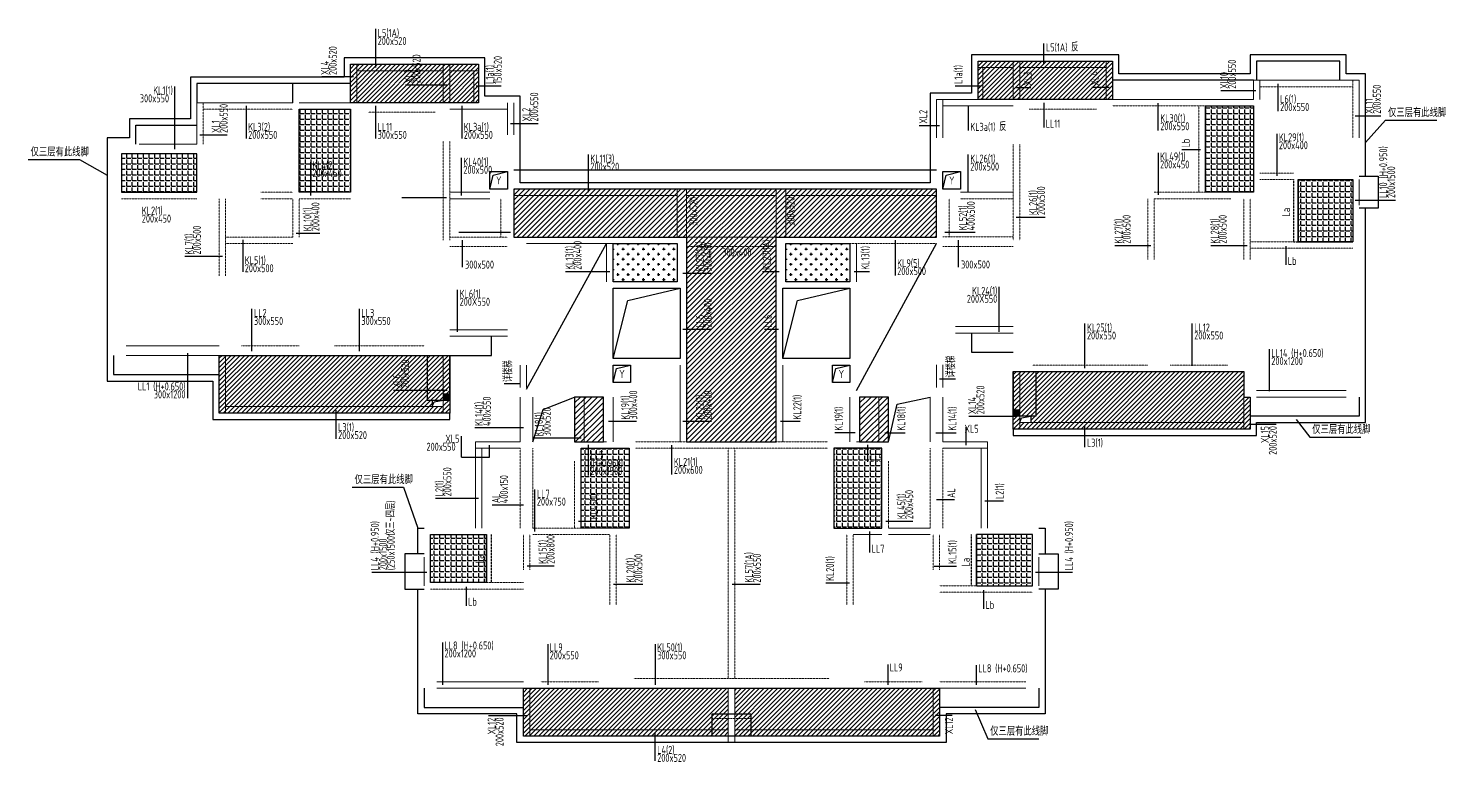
# Model space of a CAD drawing. Extents: x 184967 to 628822, y -100826 to 121332.
# Drawn here: x 268093 to 312087, y -49901 to -26970 of the extents above; entities that cross this region are included whole.
import ezdxf
from ezdxf.enums import TextEntityAlignment as Align

# ---------------------------------------------------------------- set-up
doc = ezdxf.new("R2010")
doc.units = 0
doc.header["$MEASUREMENT"] = 0
doc.linetypes.add('4#6#-tem-3F~31F$0$DASHED', pattern=[0.75, 0.5, -0.25])
for name, color, linetype, lineweight in [('4#6#-tem-3F~31F$0$BEAM', 4, '4#6#-tem-3F~31F$0$DASHED', 0), ('4#6#-tem-3F~31F$0$BEAM_CON', 4, 'Continuous', 0), ('4#6#-tem-3F~31F$0$S-PUB-COL', 6, 'Continuous', 0)]:
    doc.layers.add(name, color=color, linetype=linetype, lineweight=lineweight)
for name, color, linetype in [('4#6#-tem-3F~31F$0$S-MOD-SLABHATCH', 150, 'Continuous'), ('4#6#-tem-3F~31F$0$S-PUB-COLHATCH', 8, 'Continuous'), ('4#6#-tem-3F~31F$0$S-T-BEAMNUM', 3, 'Continuous'), ('4#6#-tem-3F~31F$0$S-T-LINE', 1, 'Continuous'), ('4#6#-tem-3F~31F$0$S-T-SECTION', 7, 'Continuous'), ('4#6#-tem-3F~31F$0$S-W-DLINE', 1, 'Continuous'), ('4#6#-tem-3F~31F$0$S-W-LINE', 2, 'Continuous'), ('4#6#-tem-3F~31F$0$栏杆', 30, 'Continuous')]:
    doc.layers.add(name, color=color, linetype=linetype)
doc.styles.add('4#6#-tem-3F~31F$0$23-tem-4F~10F$0$X', font='tssdeng.shx', dxfattribs={"width": 0.7, "bigfont": 'tssdchn.shx'})
doc.styles.add('4#6#-tem-3F~31F$0$X', font='tssdeng.shx', dxfattribs={"width": 0.7, "bigfont": 'tssdchn.shx'})
pattern_1 = [(0, (188049.2, 11051.96), (0, 174.625), [127, -47.625]), (90, (188049.2, 11051.96), (-174.625, 1e-14), [127, -47.625])]
pattern_2 = [(0, (188049.2, 11051.96), (158.75, 158.75), [79.375, -238.125]), (90, (188088.89, 11012.27), (-158.75, 158.75), [79.375, -238.125])]
pattern_3 = [(45, (188049.2, 11051.96), (-70.71068, 70.71068), [])]

msp = doc.modelspace()

# ---------------------------------------------------------------- hatches: boundary and pattern name
at = {"layer": '4#6#-tem-3F~31F$0$S-MOD-SLABHATCH'}
h = msp.add_hatch(dxfattribs=at)
h.set_pattern_fill('METAL', color=256, scale=25, style=0)
h.set_pattern_definition(pattern_3)
h.paths.add_polyline_path([(278158.7, -28099.3), (282158.7, -28099.3), (282158.7, -29299.3), (278158.7, -29299.3)])
h = msp.add_hatch(dxfattribs=at)
h.set_pattern_fill('METAL', color=256, scale=25, style=0)
h.set_pattern_definition(pattern_3)
h.paths.add_polyline_path([(297758.7, -27999.3), (301958.7, -27999.3), (301958.7, -29199.3), (297758.7, -29199.3)])
h = msp.add_hatch(dxfattribs=at)
h.set_pattern_fill('ANGLE', color=256, scale=25)
h.set_pattern_definition(pattern_1)
h.paths.add_polyline_path([(306358.7, -32099.3), (304858.7, -32099.3), (304858.7, -29399.3), (306358.7, -29399.3)])
h = msp.add_hatch(dxfattribs=at)
h.set_pattern_fill('ANGLE', color=256, scale=25)
h.set_pattern_definition(pattern_1)
h.paths.add_polyline_path([(276558.7, -29499.3), (278158.7, -29499.3), (278158.7, -32099.3), (276558.7, -32099.3)])
h = msp.add_hatch(dxfattribs=at)
h.set_pattern_fill('ANGLE', color=256, scale=25)
h.set_pattern_definition(pattern_1)
h.paths.add_polyline_path([(271008.7, -32099.3), (273358.7, -32099.3), (273358.7, -30899.3), (271008.7, -30899.3)])
h = msp.add_hatch(dxfattribs=at)
h.set_pattern_fill('ANSI31', color=256, scale=35, style=0)
h.set_pattern_definition([(45, (188049.2, 11051.96), (-78.57724, 78.57724), [])])
h.paths.add_polyline_path([(288658.7, -33499.3), (288658.7, -39899.3), (291458.7, -39899.3), (291458.7, -33499.3), (296458.7, -33499.3), (296458.7, -31999.3), (283258.7, -31999.3), (283258.7, -33499.3)])
h = msp.add_hatch(dxfattribs=at)
h.set_pattern_fill('ANGLE', color=256, scale=25)
h.set_pattern_definition(pattern_1)
h.paths.add_polyline_path([(307758.7, -31699.3), (309458.7, -31699.3), (309458.7, -33649.3), (307758.7, -33649.3)])
h = msp.add_hatch(dxfattribs=at)
h.set_pattern_fill('CROSS', color=256, scale=25)
h.set_pattern_definition(pattern_2)
h.paths.add_polyline_path([(286358.7, -33699.3), (288358.7, -33699.3), (288358.7, -34899.3), (286358.7, -34899.3)])
h = msp.add_hatch(dxfattribs=at)
h.set_pattern_fill('CROSS', color=256, scale=25)
h.set_pattern_definition(pattern_2)
h.paths.add_polyline_path([(293758.7, -34899.3), (291758.7, -34899.3), (291758.7, -33699.3), (293758.7, -33699.3)])
h = msp.add_hatch(dxfattribs=at)
h.set_pattern_fill('METAL', color=256, scale=25, style=0)
h.set_pattern_definition(pattern_3)
h.paths.add_polyline_path([(274058.7, -37199.3), (281258.7, -37199.3), (281258.7, -38999.3), (274058.7, -38999.3)])
h.paths.add_polyline_path([(280708.7, -38599.3), (281058.7, -38599.3), (281058.7, -38799.3), (280708.7, -38799.3)], flags=16)
h = msp.add_hatch(dxfattribs=at)
h.set_pattern_fill('METAL', color=256, scale=25, style=0)
h.set_pattern_definition(pattern_3)
h.paths.add_polyline_path([(298858.7, -37699.3), (306058.7, -37699.3), (306058.7, -38499.3), (306260.2, -38499.3), (306258.7, -39499.3), (298858.7, -39499.3)])
h.paths.add_polyline_path([(299058.7, -39299.3), (299058.7, -39099.3), (299408.7, -39099.3), (299408.7, -39299.3)], flags=16)
h = msp.add_hatch(dxfattribs=at)
h.set_pattern_fill('ANSI31', color=256, scale=1000, style=0)
h.set_pattern_definition([(45, (-743304.27, -120682.79), (-88.388348, 88.388348), [])])
h.paths.add_polyline_path([(286058.7, -38499.3), (285158.7, -38499.3), (285158.7, -39899.3), (286058.7, -39899.3)])
h = msp.add_hatch(dxfattribs=at)
h.set_pattern_fill('ANSI31', color=256, scale=1000, style=0)
h.set_pattern_definition([(45, (-734404.27, -120682.79), (-88.388348, 88.388348), [])])
h.paths.add_polyline_path([(294958.7, -38499.3), (294058.7, -38499.3), (294058.7, -39899.3), (294958.7, -39899.3)])
h = msp.add_hatch(dxfattribs=at)
h.set_pattern_fill('ANGLE', color=256, scale=25)
h.set_pattern_definition(pattern_1)
h.paths.add_polyline_path([(285358.7, -40099.3), (286858.7, -40099.3), (286858.7, -42599.3), (285358.7, -42599.3)])
h = msp.add_hatch(dxfattribs=at)
h.set_pattern_fill('ANGLE', color=256, scale=25)
h.set_pattern_definition(pattern_1)
h.paths.add_polyline_path([(294758.7, -40099.3), (293258.7, -40099.3), (293258.7, -42599.3), (294758.7, -42599.3)])
h = msp.add_hatch(dxfattribs=at)
h.set_pattern_fill('ANGLE', color=256, scale=25)
h.set_pattern_definition(pattern_1)
h.paths.add_polyline_path([(280658.7, -42799.3), (282408.7, -42799.3), (282408.7, -44299.3), (280658.7, -44299.3)])
h = msp.add_hatch(dxfattribs=at)
h.set_pattern_fill('ANGLE', color=256, scale=25)
h.set_pattern_definition(pattern_1)
h.paths.add_polyline_path([(299458.7, -42799.3), (297708.7, -42799.3), (297708.7, -44399.3), (299458.7, -44399.3)])
h = msp.add_hatch(dxfattribs=at)
h.set_pattern_fill('METAL', color=256, scale=25, style=0)
h.set_pattern_definition(pattern_3)
h.paths.add_polyline_path([(283558.7, -47599.3), (289958.7, -47599.3), (289958.7, -49099.3), (283558.7, -49099.3)])
h = msp.add_hatch(dxfattribs=at)
h.set_pattern_fill('METAL', color=256, scale=25, style=0)
h.set_pattern_definition([(45, (194449.2, 11051.96), (-70.71068, 70.71068), [])])
h.paths.add_polyline_path([(290158.7, -47599.3), (296558.7, -47599.3), (296558.7, -49099.3), (290158.7, -49099.3)])
at = {"layer": '4#6#-tem-3F~31F$0$S-PUB-COLHATCH'}
for points in [[(281258.7, -38399.3), (281258.7, -38599.3), (281058.7, -38599.3), (281058.7, -38399.3)], [(299058.7, -38899.3), (299058.7, -39099.3), (298858.7, -39099.3), (298858.7, -38899.3)]]:
    msp.add_hatch(color=256, dxfattribs=at).paths.add_polyline_path(points)

# ---------------------------------------------------------------- linework, layer by layer
at = {"layer": '4#6#-tem-3F~31F$0$BEAM'}
for p, q in [((306558.7, -28799.3), (309458.7, -28799.3)), ((309458.7, -30399.3), (309458.7, -28599.3)), ((273558.7, -30599.3), (273558.7, -29299.3)), ((301958.7, -29399.3), (306358.7, -29399.3)), ((304658.7, -29399.3), (304658.7, -32099.3)), ((273558.7, -29499.3), (276358.7, -29499.3)), ((278708.7, -29599.3), (280808.7, -29599.3)), ((299358.7, -29499.3), (301458.7, -29499.3)), ((281058.7, -30499.3), (281058.7, -33599.3)), ((281258.7, -30499.3), (281258.7, -33599.3)), ((298858.7, -33599.3), (298858.7, -30599.3)), ((299058.7, -33599.3), (299058.7, -30599.3)), ((307608.7, -31499.3), (306558.7, -31499.3)), ((275358.7, -32099.3), (276358.7, -32099.3)), ((303258.7, -32099.3), (305658.7, -32099.3)), ((307608.7, -31699.3), (306558.7, -31699.3)), ((273358.7, -32299.3), (271008.7, -32299.3)), ((274058.7, -34716), (274058.7, -32299.3)), ((274258.7, -34716), (274258.7, -32299.3)), ((275358.7, -32299.3), (276358.7, -32299.3)), ((276358.7, -32299.3), (276358.7, -33499.3)), ((276558.7, -32299.3), (278158.7, -32299.3)), ((276558.7, -32299.3), (276558.7, -33499.3)), ((282858.7, -32299.3), (282858.7, -33499.3)), ((296858.7, -32299.3), (296858.7, -33495.1)), ((297208.7, -32299.3), (298858.7, -32299.3)), ((303058.7, -34199.3), (303058.7, -32299.3)), ((303258.7, -34199.3), (303258.7, -32299.3)), ((303258.7, -32299.3), (305658.7, -32299.3)), ((306058.7, -32299.3), (306058.7, -34199.3)), ((306258.7, -32299.3), (306258.7, -34199.3)), ((276358.7, -33499.3), (274258.7, -33499.3)), ((276358.7, -33699.3), (274258.7, -33699.3)), ((283058.7, -33499.3), (281258.7, -33499.3)), ((283058.7, -33799.3), (281258.7, -33799.3)), ((288658.7, -33799.3), (291458.7, -33799.3)), ((291458.7, -34899.3), (291458.7, -33799.3)), ((291808.7, -33699.3), (296458.7, -33699.3)), ((296658.7, -33495.1), (298858.7, -33495.1)), ((296658.7, -33795.1), (298858.7, -33795.1)), ((309458.7, -33649.3), (306258.7, -33649.3)), ((309458.7, -33849.3), (306258.7, -33849.3)), ((288658.7, -33974.3), (288658.7, -34899.3)), ((288658.7, -35649.3), (288658.7, -36749.3)), ((291458.7, -35649.3), (291458.7, -36749.3)), ((291658.7, -35649.3), (291658.7, -36749.3)), ((274758.7, -36899.3), (276558.7, -36899.3)), ((277658.7, -36899.3), (280458.7, -36899.3)), ((288658.7, -37499.3), (288658.7, -39899.3)), ((291458.7, -37499.3), (291458.7, -39899.3)), ((299458.7, -37499.3), (303058.7, -37499.3)), ((303758.7, -37499.3), (305558.7, -37499.3)), ((287058.7, -39899.3), (293058.7, -39899.3)), ((283458.7, -40099.3), (283458.7, -42599.3)), ((283858.7, -40099.3), (283858.7, -42599.3)), ((287058.7, -40099.3), (293058.7, -40099.3)), ((289958.7, -40099.3), (289958.7, -47299.3)), ((290158.7, -40099.3), (290158.7, -47299.3)), ((296258.7, -40099.3), (296258.7, -42599.3)), ((296658.7, -40099.3), (296658.7, -42599.3)), ((285158.7, -40499.3), (285158.7, -42599.3)), ((294758.7, -40499.3), (294758.7, -42599.3)), ((294958.7, -40499.3), (294958.7, -42599.3)), ((286252.3, -42599.3), (283858.7, -42599.3)), ((283558.7, -43899.3), (283558.7, -42799.3)), ((283758.7, -43899.3), (283758.7, -42799.3)), ((286252.3, -42799.3), (283858.7, -42799.3)), ((286258.7, -44998.9), (286258.7, -42799.3)), ((286458.7, -44998.9), (286458.7, -42799.3)), ((293658.7, -44998.9), (293658.7, -42799.3)), ((293858.7, -44998.9), (293858.7, -42799.3)), ((296358.7, -43899.3), (296358.7, -42799.3)), ((296558.7, -43899.3), (296558.7, -42799.3)), ((280658.7, -44299.3), (283558.7, -44299.3)), ((299458.7, -44399.3), (296558.7, -44399.3)), ((280658.7, -44499.3), (283558.7, -44499.3)), ((299458.7, -44599.3), (296558.7, -44599.3)), ((284108.7, -47399.3), (285908.7, -47399.3)), ((287008.7, -47299.3), (293108.7, -47299.3)), ((294208.7, -47399.3), (296008.7, -47399.3)), ((299247.9, -47399.3), (296558.7, -47399.3)), ((289458.7, -48548.9), (290658.7, -48548.9)), ((289958.2, -48898.9), (289958.7, -48898.4)), ((289958.7, -49298.9), (290158.7, -49298.9))]:
    msp.add_line(p, q, dxfattribs=at)
at = {"layer": '4#6#-tem-3F~31F$0$BEAM_CON'}
for p, q in [((278158.7, -29299.3), (278158.7, -28099.3)), ((282158.7, -28099.3), (278158.7, -28099.3)), ((278358.7, -29299.3), (278358.7, -28099.3)), ((281058.7, -29299.3), (281058.7, -28099.3)), ((281258.7, -29299.3), (281258.7, -28099.3)), ((282158.7, -28099.3), (282158.7, -29299.3)), ((301958.7, -27999.3), (297758.7, -27999.3)), ((297758.7, -29199.3), (297758.7, -27999.3)), ((298858.7, -29199.3), (298858.7, -27999.3)), ((299058.7, -29199.3), (299058.7, -27999.3)), ((301758.7, -29199.3), (301758.7, -27999.3)), ((301958.7, -29199.3), (301958.7, -27999.3)), ((281058.7, -28299.3), (278358.7, -28299.3)), ((282158.7, -28299.3), (281258.7, -28299.3)), ((282008.7, -28299.3), (282008.7, -29299.3)), ((298858.7, -28199.3), (297758.7, -28199.3)), ((297908.7, -29199.3), (297908.7, -28199.3)), ((301758.7, -28199.3), (299058.7, -28199.3)), ((306358.7, -29199.3), (306358.7, -28599.3)), ((306358.7, -28599.3), (309658.7, -28599.3)), ((306558.7, -29199.3), (306558.7, -28599.3)), ((309658.7, -30399.3), (309658.7, -28599.3)), ((273358.7, -29299.3), (276358.7, -29299.3)), ((273358.7, -30599.3), (273358.7, -29299.3)), ((276558.7, -29299.3), (278158.7, -29299.3)), ((278708.7, -29299.3), (280808.7, -29299.3)), ((283058.7, -30299.3), (283058.7, -29299.3)), ((283258.7, -30299.3), (283258.7, -29299.3)), ((298858.7, -29199.3), (296458.7, -29199.3)), ((296458.7, -30399.3), (296458.7, -29199.3)), ((296658.7, -30399.3), (296658.7, -29199.3)), ((298858.7, -29399.3), (296658.7, -29399.3)), ((299358.7, -29199.3), (301458.7, -29199.3)), ((301958.7, -29199.3), (306358.7, -29199.3)), ((304858.7, -29399.3), (304858.7, -32099.3)), ((276558.7, -29499.3), (278158.7, -29499.3)), ((281258.7, -29499.3), (283058.7, -29499.3)), ((271558.7, -30599.3), (273358.7, -30599.3)), ((271558.7, -30899.3), (273358.7, -30899.3)), ((273358.7, -32099.3), (271008.7, -32099.3)), ((276558.7, -32099.3), (278158.7, -32099.3)), ((281258.7, -32099.3), (282508.7, -32099.3)), ((283258.7, -31999.3), (296458.7, -31999.3)), ((288358.7, -33499.3), (288358.7, -31999.3)), ((288658.7, -33499.3), (288658.7, -31999.3)), ((291458.7, -33499.3), (291458.7, -31999.3)), ((291758.7, -33499.3), (291758.7, -31999.3)), ((297208.7, -32099.3), (298858.7, -32099.3)), ((309458.7, -31699.3), (309458.7, -32499.3)), ((309658.7, -31699.3), (309658.7, -32499.3)), ((281258.7, -32299.3), (282508.7, -32299.3)), ((283258.7, -32199.3), (288358.7, -32199.3)), ((283258.7, -32299.3), (283258.7, -33499.3)), ((288658.7, -32199.3), (291458.7, -32199.3)), ((291758.7, -32199.3), (296458.7, -32199.3)), ((296458.7, -32299.3), (296458.7, -33495.1)), ((283658.7, -33499.3), (288308.7, -33499.3)), ((283658.7, -33699.3), (288258.7, -33699.3)), ((286158.7, -34899.3), (286158.7, -33699.3)), ((286358.7, -34899.3), (286358.7, -33699.3)), ((288658.7, -33499.3), (291458.7, -33499.3)), ((291808.7, -33499.3), (296458.7, -33499.3)), ((293758.7, -34899.3), (293758.7, -33699.3)), ((293958.7, -34899.3), (293958.7, -33699.3)), ((288358.7, -33974.3), (288358.7, -34899.3)), ((288458.7, -35649.3), (288458.7, -36749.3)), ((283058.7, -36399.3), (281258.7, -36399.3)), ((297058.7, -36299.3), (298858.7, -36299.3)), ((297058.7, -36499.3), (298858.7, -36499.3)), ((271158.7, -36899.3), (274058.7, -36899.3)), ((283058.7, -36599.3), (281258.7, -36599.3)), ((271158.7, -37199.3), (274058.7, -37199.3)), ((274758.7, -37199.3), (276558.7, -37199.3)), ((277658.7, -37199.3), (281058.7, -37199.3)), ((283458.7, -37499.3), (283458.7, -38199.3)), ((283658.7, -37499.3), (283658.7, -38199.3)), ((288458.7, -37499.3), (288458.7, -39899.3)), ((291658.7, -37499.3), (291658.7, -39899.3)), ((296458.7, -37495.1), (296458.7, -38199.3)), ((296458.7, -37499.3), (296458.7, -38199.3)), ((296658.7, -37495.1), (296658.7, -38199.3)), ((296658.7, -37499.3), (296658.7, -38199.3)), ((298858.7, -37699.3), (298858.7, -39499.3)), ((299058.7, -37699.3), (299058.7, -39499.3)), ((299458.7, -37699.3), (303058.7, -37699.3)), ((303758.7, -37699.3), (305558.7, -37699.3)), ((283458.7, -38499.3), (283458.7, -39899.3)), ((283858.7, -38499.3), (283858.7, -39899.3)), ((285158.7, -39899.3), (285158.7, -38499.3)), ((285458.7, -39899.3), (285458.7, -38499.3)), ((286058.7, -39899.3), (286058.7, -38499.3)), ((286358.7, -39899.3), (286358.7, -38499.3)), ((293758.7, -39899.3), (293758.7, -38499.3)), ((294058.7, -39899.3), (294058.7, -38499.3)), ((294658.7, -39899.3), (294658.7, -38499.3)), ((294958.7, -39899.3), (294958.7, -38499.3)), ((296258.7, -38499.3), (296258.7, -39899.3)), ((296658.7, -38499.3), (296658.7, -39899.3)), ((306058.7, -38499.3), (306058.7, -39499.3)), ((306258.7, -38499.3), (306258.7, -39499.3)), ((309258.7, -38299.3), (306458.7, -38299.3)), ((309258.7, -38499.3), (306458.7, -38499.3)), ((306258.7, -39499.3), (298858.7, -39499.3)), ((306058.7, -39299.3), (299058.7, -39299.3)), ((283458.7, -39899.3), (282058.7, -39899.3)), ((282058.7, -39899.3), (282058.7, -42599.3)), ((286158.7, -39899.3), (285358.7, -39899.3)), ((293958.7, -39899.3), (294758.7, -39899.3)), ((296658.7, -39899.3), (298058.7, -39899.3)), ((298058.7, -39899.3), (298058.7, -42599.3)), ((283458.7, -40099.3), (282058.7, -40099.3)), ((282258.7, -40099.3), (282258.7, -42599.3)), ((286158.7, -40099.3), (285358.7, -40099.3)), ((293958.7, -40099.3), (294758.7, -40099.3)), ((296658.7, -40099.3), (298058.7, -40099.3)), ((297858.7, -40099.3), (297858.7, -42599.3)), ((285358.7, -40499.3), (285358.7, -42599.3)), ((293865.2, -42599.3), (294758.7, -42599.3)), ((296258.7, -42599.3), (294958.7, -42599.3)), ((293865.2, -42799.3), (294758.7, -42799.3)), ((296258.7, -42799.3), (294958.7, -42799.3)), ((297708.7, -44399.3), (297708.7, -42820.5)), ((280458.7, -43499.3), (280458.7, -44399.3)), ((280658.7, -43499.3), (280658.7, -44299.3)), ((299458.7, -43499.3), (299458.7, -44399.3)), ((299658.7, -43499.3), (299658.7, -44399.3)), ((280858.7, -47399.3), (283558.7, -47399.3)), ((280858.7, -47599.3), (283558.7, -47599.3)), ((283558.7, -47599.3), (283558.7, -49099.3)), ((283758.7, -47599.3), (283758.7, -49099.3)), ((284108.7, -47599.3), (285908.7, -47599.3)), ((287008.7, -47599.3), (289408.7, -47599.3)), ((289958.7, -47599.3), (289958.7, -49298.9)), ((290158.7, -47599.3), (290158.7, -49298.9)), ((290708.7, -47599.3), (293108.7, -47599.3)), ((294208.7, -47599.3), (296008.7, -47599.3)), ((296358.7, -47599.3), (296358.7, -49099.3)), ((299247.9, -47599.3), (296558.7, -47599.3)), ((296558.7, -47599.3), (296558.7, -49099.3)), ((283558.7, -49099.3), (289958.7, -49099.3)), ((283758.7, -48899.3), (289958.7, -48899.3)), ((290158.7, -48899.3), (296358.7, -48899.3)), ((290158.7, -49099.3), (296558.7, -49099.3))]:
    msp.add_line(p, q, dxfattribs=at)
for points in [[(281258.7, -37199.3), (281258.7, -38999.3), (274058.7, -38999.3), (274058.7, -37199.3)], [(274258.7, -37199.3), (274258.7, -38999.3)], [(281058.7, -37199.3), (281058.7, -38999.3)], [(274258.7, -38799.3), (281058.7, -38799.3)]]:
    msp.add_lwpolyline(points, dxfattribs=at)
at = {"layer": '4#6#-tem-3F~31F$0$S-MOD-SLABHATCH'}
for points in [[(278158.7, -28099.3), (282158.7, -28099.3), (282158.7, -29299.3), (278158.7, -29299.3)], [(297758.7, -27999.3), (301958.7, -27999.3), (301958.7, -29199.3), (297758.7, -29199.3)], [(306358.7, -32099.3), (304858.7, -32099.3), (304858.7, -29399.3), (306358.7, -29399.3)], [(276558.7, -29499.3), (278158.7, -29499.3), (278158.7, -32099.3), (276558.7, -32099.3)], [(271008.7, -32099.3), (273358.7, -32099.3), (273358.7, -30899.3), (271008.7, -30899.3)], [(307758.7, -31699.3), (309458.7, -31699.3), (309458.7, -33649.3), (307758.7, -33649.3)], [(286358.7, -33699.3), (288358.7, -33699.3), (288358.7, -34899.3), (286358.7, -34899.3)], [(293758.7, -34899.3), (291758.7, -34899.3), (291758.7, -33699.3), (293758.7, -33699.3)], [(274058.7, -37199.3), (281258.7, -37199.3), (281258.7, -38999.3), (274058.7, -38999.3)], [(285358.7, -40099.3), (286858.7, -40099.3), (286858.7, -42599.3), (285358.7, -42599.3)], [(294758.7, -40099.3), (293258.7, -40099.3), (293258.7, -42599.3), (294758.7, -42599.3)], [(280658.7, -42799.3), (282408.7, -42799.3), (282408.7, -44299.3), (280658.7, -44299.3)], [(299458.7, -42799.3), (297708.7, -42799.3), (297708.7, -44399.3), (299458.7, -44399.3)]]:
    msp.add_lwpolyline(points, close=True, dxfattribs=at)
for points in [[(288658.7, -33499.3), (288658.7, -39899.3), (291458.7, -39899.3), (291458.7, -33499.3), (296458.7, -33499.3), (296458.7, -31999.3), (283258.7, -31999.3), (283258.7, -33499.3), (288658.7, -33499.3)], [(306058.7, -37699.3), (306058.7, -38499.3), (306258.7, -38499.3), (306258.7, -39499.3), (298858.7, -39499.3), (298858.7, -37699.3), (306058.7, -37699.3)], [(286058.7, -38499.3), (285158.7, -38499.3), (285158.7, -39899.3), (286058.7, -39899.3), (286058.7, -38499.3)], [(294958.7, -38499.3), (294058.7, -38499.3), (294058.7, -39899.3), (294958.7, -39899.3), (294958.7, -38499.3)], [(289758.7, -49099.3), (283558.7, -49099.3), (283558.7, -47599.3), (296558.7, -47599.3), (296558.7, -49099.3), (290158.7, -49099.3)]]:
    msp.add_lwpolyline(points, dxfattribs=at)
at = {"layer": '4#6#-tem-3F~31F$0$S-PUB-COL'}
for points in [[(281258.7, -38399.3), (281258.7, -38599.3), (281058.7, -38599.3), (281058.7, -38399.3)], [(299058.7, -38899.3), (299058.7, -39099.3), (298858.7, -39099.3), (298858.7, -38899.3)]]:
    msp.add_lwpolyline(points, close=True, dxfattribs=at)
at = {"layer": '4#6#-tem-3F~31F$0$S-T-LINE'}
for p, q in [((278946.1, -28199), (278946.1, -26996.1)), ((299817.5, -28099), (299817.5, -27445.4)), ((278258.7, -28496.3), (277261.2, -28496.3)), ((272675.1, -30755.8), (272675.1, -28788.8)), ((281172.8, -28751), (279875.6, -28751)), ((282083, -28774.5), (282870.2, -28774.5)), ((297043.1, -28774.5), (297870.6, -28774.5)), ((298958.7, -28824.4), (299404.6, -28824.4)), ((301858.7, -28824.4), (301312.9, -28824.4)), ((306437.3, -28926.9), (305345.1, -28926.9)), ((307131.5, -29562.8), (307131.5, -28710.5)), ((274902.1, -29399.3), (274902.1, -30420.2)), ((278944.5, -29399.3), (278944.5, -30420.2)), ((281635.9, -29399.3), (281635.9, -30420.2)), ((297454.8, -29399.3), (297454.8, -30167.9)), ((299808.2, -29299.3), (299808.2, -30073.8)), ((303387.8, -30169.8), (303387.8, -29310.5)), ((309536.3, -29708.9), (310343.1, -29708.9)), ((273458.7, -30307.8), (274307.9, -30307.8)), ((283158.7, -29948.8), (284024.5, -29948.8)), ((295921.2, -30017), (296558.7, -30017)), ((307092.4, -30268.9), (307092.4, -31582.4)), ((304121.2, -30761), (304708.6, -30761)), ((276908, -31153.8), (276908, -32199.3)), ((281621.7, -32196.2), (281621.7, -31021.5)), ((285588.7, -32096.2), (285588.7, -30921.5)), ((297453.5, -32096.2), (297453.5, -30921.5)), ((303381.2, -30868.9), (303381.2, -32182.4)), ((281158.7, -32277.7), (279766.3, -32277.7)), ((309536.3, -32341.9), (310791.9, -32341.9)), ((298952.2, -32876.2), (299852.2, -32876.2)), ((276460.5, -33378.2), (277199.5, -33378.2)), ((283159, -33353.9), (281541.3, -33353.9)), ((297672.7, -33353.9), (296716.7, -33353.9)), ((274795.5, -33583.2), (274795.5, -34589.8)), ((281662.2, -34444.1), (281662.2, -33599.3)), ((295171.2, -33599.3), (295171.2, -34696.6)), ((297152.4, -34439.9), (297152.4, -33599.3)), ((302031.2, -33767.1), (303158.7, -33767.1)), ((305031.2, -33767.1), (306158.7, -33767.1)), ((307371.5, -33783.5), (307371.5, -34370.9)), ((274158.7, -34106.5), (272987.9, -34106.5)), ((286261.3, -34584.3), (284875.3, -34584.3)), ((289424.7, -34638.4), (288543.7, -34638.4)), ((291547.9, -34590.3), (291030.4, -34590.3)), ((294368, -34584.3), (293886.4, -34584.3)), ((281506.1, -36466), (281506.1, -35145.4)), ((298421.3, -36466), (298421.3, -35054.3)), ((275082, -37066), (275082, -35745.4)), ((278437.8, -37066), (278437.8, -35745.4)), ((289423.7, -36392.5), (288543.7, -36392.5)), ((291525.5, -36392.5), (291092.7, -36392.5)), ((301098.4, -37599.3), (301098.4, -36200.2)), ((304447.1, -37520.8), (304447.1, -36200.2)), ((273069.2, -37128.4), (273069.2, -38531.4)), ((306856.3, -38320.8), (306856.3, -37000.2)), ((283458.7, -38081.9), (282964, -38081.9)), ((297053.1, -37938.7), (296557.5, -37938.7)), ((279503.5, -38285.2), (281184.1, -38285.2)), ((277711.3, -39809.2), (277711.3, -38913)), ((297471.6, -39099.3), (298984.1, -39099.3)), ((283561.3, -39466.1), (282042.8, -39466.1)), ((287093.4, -39265.5), (286214.4, -39265.5)), ((289433.3, -39265.5), (288543.7, -39265.5)), ((292204.5, -39265.5), (291586.5, -39265.5)), ((297390.9, -39999.3), (297390.9, -39442.7)), ((301098.4, -40068.1), (301098.4, -39399.3)), ((306217.7, -39343.5), (307067.7, -39343.5)), ((281623.8, -40378), (281623.8, -39722.5)), ((282497.3, -40378), (282497.3, -39999.3)), ((285361, -39789), (283913.7, -39789)), ((285593.6, -40954.8), (285593.6, -39998)), ((288197.1, -40923.7), (288197.1, -39999.3)), ((293922.9, -39613.8), (293281.1, -39613.8)), ((294321.5, -40526), (294321.5, -39998)), ((294843.1, -39613.8), (295484.9, -39613.8)), ((296444, -39613.8), (297079.8, -39613.8)), ((281623.8, -40378), (282497.3, -40378)), ((282158.7, -41665.3), (280809.4, -41665.3)), ((283919.3, -42701.9), (283919.3, -41392.6)), ((297025.4, -41713.9), (296459, -41713.9)), ((298557, -41750.5), (297967.5, -41750.5)), ((283561.3, -41879.5), (282579.2, -41879.5)), ((285276.4, -42380), (285948.3, -42380)), ((294876.4, -42377.4), (295720.6, -42377.4)), ((294373.4, -42701.9), (294373.4, -43362.1)), ((278822.7, -43975.3), (280544.1, -43975.3)), ((283676.4, -43776.9), (284523.7, -43776.9)), ((296387.9, -43781), (297084.2, -43781)), ((299551.7, -43975.3), (300710.7, -43975.3)), ((287285.2, -44362.4), (286375.5, -44362.4)), ((290955.2, -44362.4), (290075.5, -44362.4)), ((293009.7, -44310.3), (293743.7, -44310.3)), ((281771.7, -44433.5), (281771.7, -45020.9)), ((297929.1, -44533.5), (297929.1, -45120.9)), ((281033.2, -46167.6), (281033.2, -47491.4)), ((284319.1, -46225), (284319.1, -47491.4)), ((287675.5, -46225), (287675.5, -47491.4)), ((294936.4, -46854.7), (294936.4, -47491.4)), ((297704.1, -46881.1), (297704.1, -47491.4)), ((283668, -48459.4), (282469.2, -48459.4)), ((296955.7, -48451.1), (296423, -48451.1)), ((287676.8, -49871.9), (287676.8, -48999.3))]:
    msp.add_line(p, q, dxfattribs=at)
at = {"layer": '4#6#-tem-3F~31F$0$S-W-DLINE'}
for p, q in [((283658.7, -38249.3), (286158.7, -33699.3)), ((293958.7, -38299.3), (296458.7, -33699.3))]:
    msp.add_line(p, q, dxfattribs=at)
for points in [[(282508.7, -31449.3), (283058.7, -31449.3), (283058.7, -31999.3), (282508.7, -31999.3)], [(296658.7, -31449.3), (297208.7, -31449.3), (297208.7, -31999.3), (296658.7, -31999.3)], [(286358.7, -35099.3), (288458.7, -35099.3), (288458.7, -37299.3), (286358.7, -37299.3)], [(291658.7, -35099.3), (293758.7, -35099.3), (293758.7, -37299.3), (291658.7, -37299.3)], [(286358.7, -37499.3), (286908.7, -37499.3), (286908.7, -38049.3), (286358.7, -38049.3)], [(293208.7, -37499.3), (293758.7, -37499.3), (293758.7, -38049.3), (293208.7, -38049.3)]]:
    msp.add_lwpolyline(points, close=True, dxfattribs=at)
for points in [[(282508.7, -31999.3), (282613.6, -31560.3), (283058.7, -31449.3)], [(296658.7, -31999.3), (296763.6, -31560.3), (297208.7, -31449.3)], [(286358.7, -37299.3), (286819.2, -35481.7), (288458.7, -35099.3)], [(291658.7, -37299.3), (292119.2, -35481.7), (293758.7, -35099.3)], [(286358.7, -38049.3), (286463.6, -37610.3), (286908.7, -37499.3)], [(293208.7, -38049.3), (293313.6, -37610.3), (293758.7, -37499.3)], [(280708.7, -38799.3), (280769.8, -38646.8), (281058.7, -38599.3)], [(283858.7, -39899.3), (284181.8, -38887.6), (285158.7, -38499.3)], [(294958.7, -39899.3), (295234.1, -38726.2), (296258.7, -38499.3)], [(299058.7, -39299.3), (299119.8, -39146.8), (299408.7, -39099.3)]]:
    msp.add_lwpolyline(points, dxfattribs=at)
at = {"layer": '4#6#-tem-3F~31F$0$S-W-LINE'}
for p, q in [((283258.7, -31399.3), (296458.7, -31399.3)), ((309658.7, -38499.3), (309658.7, -39099.3)), ((309658.7, -39099.3), (306258.7, -39099.3)), ((282408.7, -44299.3), (282408.7, -42799.3)), ((297708.7, -44399.3), (297708.7, -42799.3)), ((297708.7, -44399.3), (299458.7, -44399.3))]:
    msp.add_line(p, q, dxfattribs=at)
at = {"layer": '4#6#-tem-3F~31F$0$S-W-LINE', "linetype": '4#6#-tem-3F~31F$0$DASHED'}
for p, q in [((282558.7, -44299.3), (282558.7, -42799.3)), ((297558.7, -44399.3), (297558.7, -42799.3))]:
    msp.add_line(p, q, dxfattribs=at)
at = {"layer": '4#6#-tem-3F~31F$0$S-W-LINE'}
for points in [[(309058.7, -28599.3), (309058.7, -27999.3), (306458.7, -27999.3), (306458.7, -28599.3)], [(278158.7, -28699.3), (273358.7, -28699.3), (273358.7, -29299.3)], [(276358.7, -29299.3), (276358.7, -28699.3)], [(306358.7, -28599.3), (301958.7, -28599.3)], [(271458.7, -30599.3), (271458.7, -29999.3), (273358.7, -29999.3)], [(309658.7, -31599.3), (310258.7, -31599.3), (310258.7, -32599.3), (309658.7, -32599.3)], [(307758.7, -31699.3), (307758.7, -33649.3), (309458.7, -33649.3)], [(297558.7, -36499.3), (297558.7, -37099.3), (298858.7, -37099.3)], [(281258.7, -37199.3), (282558.7, -37199.3), (282558.7, -36599.3)], [(270758.7, -37199.3), (270758.7, -37799.3), (274058.7, -37799.3)], [(280558.7, -37199.3), (280558.7, -38599.3), (281258.7, -38599.3)], [(281258.7, -38599.3), (281258.7, -38599.3), (281258.7, -37199.3)], [(298858.7, -37699.3), (298858.7, -39099.3), (298858.7, -39099.3)], [(299558.7, -37699.3), (299558.7, -39099.3), (298858.7, -39099.3)], [(280708.7, -38599.3), (280708.7, -38799.3)], [(299408.9, -39099.3), (299408.9, -39299.3)], [(280458.7, -43399.3), (279858.7, -43399.3), (279858.7, -44499.3), (280458.7, -44499.3)], [(299658.7, -43399.3), (300258.7, -43399.3), (300258.7, -44499.3), (299658.7, -44499.3)], [(280458.7, -47599.3), (280458.7, -48199.3), (283558.7, -48199.3)], [(299658.7, -47599.3), (299658.7, -48199.3), (296558.7, -48199.3)]]:
    msp.add_lwpolyline(points, dxfattribs=at)
at = {"layer": '4#6#-tem-3F~31F$0$S-W-LINE', "linetype": '4#6#-tem-3F~31F$0$DASHED'}
msp.add_lwpolyline([(307608.7, -31699.3), (307608.7, -33649.3), (309458.7, -33649.3)], dxfattribs=at)
at = {"layer": '4#6#-tem-3F~31F$0$S-W-LINE'}
msp.add_lwpolyline([(289458.7, -48398.9), (290658.7, -48398.9), (290658.7, -49099.3), (289458.7, -49099.3)], close=True, dxfattribs=at)
at = {"layer": '4#6#-tem-3F~31F$0$栏杆'}
for p, q in [((310488.2, -29844.4), (309858.7, -30548.2)), ((310488.2, -29844.4), (312086.9, -29844.4)), ((268093.4, -31076.1), (269692.1, -31076.1)), ((269692.1, -31076.1), (270558.7, -31564.6)), ((307698.8, -39203.4), (308119.7, -39748.5)), ((308119.7, -39748.5), (309718.4, -39748.5)), ((278211.3, -41317.3), (279810, -41317.3)), ((279810, -41317.3), (280258.7, -42599.3)), ((297667.3, -48266.3), (298062.4, -49179.3)), ((298062.4, -49179.3), (299661, -49179.3))]:
    msp.add_line(p, q, dxfattribs=at)
for points in [[(309858.7, -31599.3), (309858.7, -28399.3), (309258.7, -28399.3), (309258.7, -27799.3), (306258.7, -27799.3), (306258.7, -28399.3), (302158.7, -28399.3), (302158.7, -27799.3), (297558.7, -27799.3), (297558.7, -28999.3), (296258.7, -28999.3), (296258.7, -31799.3), (283458.7, -31799.3), (283458.7, -29099.3), (282358.7, -29099.3), (282358.7, -27899.3), (277958.7, -27899.3), (277958.7, -28499.3), (273158.7, -28499.3), (273158.7, -29799.3), (271258.7, -29799.3), (271258.7, -30399.3), (270558.7, -30399.3), (270558.7, -37999.3), (273858.7, -37999.3), (273858.7, -39199.3), (281258.7, -39199.3), (281258.7, -38999.3)], [(298858.7, -39499.3), (298858.7, -39499.3), (298858.7, -39499.3), (298858.7, -39699.3), (306458.7, -39699.3), (306458.7, -39299.3), (309858.7, -39299.3), (309858.7, -32599.3)], [(280258.7, -43399.3), (280258.7, -42599.3), (280458.7, -42599.3)], [(299658.7, -42599.3), (299858.7, -42599.3), (299858.7, -43399.3)], [(299858.7, -44499.3), (299858.7, -48399.3), (296758.7, -48399.3), (296758.7, -49299.3), (283358.7, -49299.3), (283358.7, -48399.3), (280258.7, -48399.3), (280258.7, -44499.3)]]:
    msp.add_lwpolyline(points, dxfattribs=at)

# ---------------------------------------------------------------- texts
at = {"layer": '4#6#-tem-3F~31F$0$S-T-BEAMNUM', "style": '4#6#-tem-3F~31F$0$23-tem-4F~10F$0$X', "width": 0.7}
for s, p in [('L5(1A)', (279008.6, -27246.1)), ('L5(1A) 反', (299880, -27695.4)), ('L6(1)', (307194, -29310.5)), ('KL3(2)', (274964.6, -30179.7)), ('KL3a(1)', (281698.4, -30179.7)), ('KL3a(1) 反', (297517.3, -30179.7)), ('LL11', (299870.7, -30079.7)), ('KL30(1)', (303450.3, -29910.5)), ('LL11', (279007, -30179.7)), ('KL29(1)', (307154.9, -30504.5)), ('KL4(2)', (276970.5, -31376.3)), ('KL40(1)', (281684.2, -31271.5)), ('KL11(3)', (285651.2, -31171.5)), ('KL26(1)', (297516, -31171.5)), ('KL49(1)', (303443.7, -31104.5)), ('KL2(1)', (271643.3, -32797.5)), ('KL5(1)', (274858, -34347.9)), ('KL9(5)', (295233.7, -34439.9)), ('Lb', (307434, -34369.2)), ('KL6(1)', (281568.6, -35395.4)), ('LL2', (275144.5, -35995.4)), ('LL3', (278500.3, -35995.4)), ('KL25(1)', (301160.9, -36450.2)), ('LL12', (304509.6, -36450.2)), ('LL14 (H+0.650)', (306918.8, -37250.2)), ('L3(1)', (277773.8, -39564.9)), ('L3(1)', (301160.9, -40051.2)), ('(H+0.950)', (285656.1, -40685.6)), ('LL5', (285656.1, -40435.6)), ('KL21(1)', (288259.6, -40650)), ('LL5', (294384, -40532.5)), ('LL7', (283981.8, -41642.6)), ('LL7', (294435.9, -43362.1)), ('Lb', (281834.2, -45019.2)), ('Lb', (297991.6, -45119.2)), ('LL8 (H+0.650)', (281095.7, -46388.8)), ('KL50(1)', (287738, -46446.1)), ('LL9', (284381.6, -46446.1)), ('LL9', (294998.9, -47075.8)), ('LL8 (H+0.650)', (297766.6, -47102.3)), ('L4(2)', (287739.3, -49651.2))]:
    msp.add_text(s, height=250, dxfattribs=at).set_placement(p)
for s, p in [('XL4', (277482.3, -28433.8)), ('XL3', (280096.8, -28688.5)), ('L1a(1)', (282633.1, -28712)), ('L1a(1)', (297267.1, -28712)), ('XL3', (299431.2, -28761.9)), ('XL4', (301526.7, -28761.9)), ('XL10', (305566.3, -28864.4)), ('XL11', (310088.3, -29646.4)), ('XL1', (274072.7, -30245.3)), ('XL2', (283772.7, -29886.3)), ('XL2', (296171.2, -29954.5)), ('Lb', (304371.2, -30698.5)), ('LL10 (H+0.950)', (310537.1, -32279.4)), ('KL26(1)', (299601.6, -32813.7)), ('KL10(1)', (276940.4, -33315.7)), ('KL52(1)', (297409.8, -33291.4)), ('KL27(1)', (302272.4, -33704.6)), ('KL28(1)', (305272.4, -33704.6)), ('KL7(1)', (273237.9, -34044)), ('KL13(1)', (285125.3, -34521.8)), ('KL23(1A)', (289194.4, -34575.9)), ('KL23(1A)', (291280.4, -34527.8)), ('KL13(1)', (294362.8, -34521.8)), ('LL6', (289194.4, -36330)), ('LL6', (291312.9, -36330)), ('详楼梯', (283212.1, -38034.5)), ('详楼梯', (297042.2, -37891.4)), ('XL6', (279727, -38222.7)), ('KL19(1)', (286865.2, -39203)), ('KL22(1)', (289194.4, -39203)), ('KL22(1)', (292237.2, -39203)), ('XL14', (297699.7, -39036.8)), ('KL14(1)', (282292.8, -39403.6)), ('KL18(1)', (284163.7, -39726.5)), ('KL19(1)', (293531.1, -39551.3)), ('KL18(1)', (295484.9, -39551.3)), ('KL14(1)', (297079.8, -39551.3)), ('L2(1)', (281059.4, -41602.8)), ('L2(1)', (298557, -41688)), ('AL', (282829.2, -41817)), ('KL45(1)', (285884.4, -42317.5)), ('KL45(1)', (295484.4, -42314.9)), ('AL', (297044.6, -41651.4)), ('LL4 (H+0.950)', (279043.9, -43912.8)), ('LL4 (H+0.950)', (300724.6, -43912.8)), ('KL15(1)', (284284.4, -43714.4)), ('KL15(1)', (297084.2, -43718.5)), ('KL57(1A)', (290726.2, -44299.9)), ('KL20(1)', (287026.2, -44299.9)), ('KL20(1)', (293259.7, -44247.8))]:
    msp.add_text(s, height=250, rotation=90, dxfattribs=at).set_placement(p)
for s, p in [('KL1(1)', (272612.6, -29038.8)), ('KL24(1)', (298358.8, -35304.3)), ('LL1 (H+0.650)', (273006.7, -38290.7)), ('XL5', (297775.7, -39615.4)), ('XL5', (281561.3, -39926.9))]:
    msp.add_text(s, height=250, dxfattribs=at).set_placement(p, align=Align.RIGHT)
at = {"layer": '4#6#-tem-3F~31F$0$S-T-BEAMNUM', "style": '4#6#-tem-3F~31F$0$X', "width": 0.8}
for p in [(307380, -32857.3), (282194, -43694.6), (297372.4, -43798.1)]:
    msp.add_text('La', height=250, rotation=90, dxfattribs=at).set_placement(p, align=Align.MIDDLE_LEFT)
at = {"layer": '4#6#-tem-3F~31F$0$S-T-BEAMNUM', "style": '4#6#-tem-3F~31F$0$23-tem-4F~10F$0$X', "width": 0.7}
for s, p in [('XL15', (306839.4, -39406)), ('XL12', (282690.4, -48521.9)), ('XL12', (296974.9, -48513.6))]:
    msp.add_text(s, height=250, rotation=90, dxfattribs=at).set_placement(p, align=Align.RIGHT)
at = {"layer": '4#6#-tem-3F~31F$0$S-T-SECTION', "style": '4#6#-tem-3F~31F$0$23-tem-4F~10F$0$X', "width": 0.7}
for s, p in [('200x520 ', (279008.6, -27496.1)), ('200x550', (307194, -29560.5)), ('200x550', (303450.3, -30160.5)), ('200x550 ', (274964.6, -30429.7)), ('300x550 ', (279007, -30429.7)), ('200x550 ', (281698.4, -30429.7)), ('200x400', (307154.9, -30754.5)), ('200x520', (285651.2, -31421.5)), ('200x500', (297516, -31421.5)), ('200x450', (303443.7, -31354.5)), ('200x450 ', (276970.5, -31626.3)), ('200x500 ', (281684.2, -31521.5)), ('200x450 ', (271643.3, -33047.5)), ('300x400 ', (289774.8, -34102.9)), ('300x500', (281737.5, -34485.9)), ('300x500', (297227.7, -34481.7)), ('200x500 ', (274858, -34597.9)), ('200x500 ', (295233.7, -34689.9)), ('200X550', (281568.6, -35645.4)), ('300x550', (275144.5, -36245.4)), ('300x550', (278500.3, -36245.4)), ('200x550', (301160.9, -36700.2)), ('200x550', (304509.6, -36700.2)), ('200x1200', (306918.8, -37500.2)), ('200x520 ', (277773.8, -39814.9)), ('200x1500 ', (285656.1, -40935.6)), ('200x600', (288259.6, -40900)), ('200x750', (283981.8, -41892.6)), ('200x1200 ', (281095.7, -46638.8)), ('200x550', (284381.6, -46696.1)), ('300x550', (287738, -46696.1)), ('200x520 ', (287739.3, -49901.2))]:
    msp.add_text(s, height=250, dxfattribs=at).set_placement(p)
for s, p in [('200x520', (277732.3, -28433.8)), ('200x520', (280346.8, -28688.5)), ('150x520', (282883.1, -28712)), ('200x550 ', (305816.3, -28864.4)), ('200x550 ', (310338.3, -29646.4)), ('200x550', (274322.7, -30245.3)), ('200x550', (284022.7, -29886.3)), ('200x1500', (310787.1, -32279.4)), ('200x500', (299851.6, -32813.7)), ('200x400 ', (277190.4, -33315.7)), ('300x520', (288995, -33147.6)), ('300x520', (292029.6, -33147.6)), ('400x500', (297659.8, -33291.4)), ('200x500', (302522.4, -33704.6)), ('200x500', (305522.4, -33704.6)), ('200x500 ', (273487.9, -34044)), ('200x400', (285375.3, -34521.8)), ('300x400', (289444.4, -34575.9)), ('200x400', (289444.4, -36330)), ('400x550', (282542.8, -39403.6)), ('300x400', (287115.2, -39203)), ('200x400', (289444.4, -39203)), ('300x520', (284413.7, -39726.5)), ('200x550 ', (281309.4, -41602.8)), ('400x150', (283079.2, -41817)), ('200x450', (295734.4, -42314.9)), ('(250x1500仅三~四层)', (279543.9, -43912.8)), ('200x1500', (279293.9, -43912.8)), ('200x800', (284534.4, -43714.4)), ('200x500', (287276.2, -44299.9)), ('200x550', (290976.2, -44299.9))]:
    msp.add_text(s, height=250, rotation=90, dxfattribs=at).set_placement(p)
for s, p in [('300x550 ', (272612.6, -29288.8)), ('200X550', (298358.8, -35554.3)), ('300x1200', (273006.7, -38540.7)), ('200x550 ', (281561.3, -40176.9))]:
    msp.add_text(s, height=250, dxfattribs=at).set_placement(p, align=Align.RIGHT)
for p in [(279989.8, -37205.6), (297958.9, -38019.7), (307089.4, -39287.7), (282940.4, -48393.3)]:
    msp.add_text('200x520 ', height=250, rotation=90, dxfattribs=at).set_placement(p, align=Align.RIGHT)
at = {"layer": '4#6#-tem-3F~31F$0$S-W-DLINE', "style": '4#6#-tem-3F~31F$0$23-tem-4F~10F$0$X', "width": 0.7}
for p in [(282706.4, -31852.7), (296856.4, -31852.7), (286556.4, -37902.7), (293406.4, -37902.7)]:
    msp.add_text('Y', height=250, dxfattribs=at).set_placement(p)
at = {"layer": '4#6#-tem-3F~31F$0$栏杆', "style": '4#6#-tem-3F~31F$0$X', "width": 0.8}
for p in [(310563.1, -29618), (268168.3, -30849.7), (308194.6, -39522.1), (278286.2, -41090.9), (298137.3, -48952.8)]:
    msp.add_text('仅三层有此线脚', height=250, dxfattribs=at).set_placement(p, align=Align.MIDDLE_LEFT)

doc.saveas('drawing.dxf')
